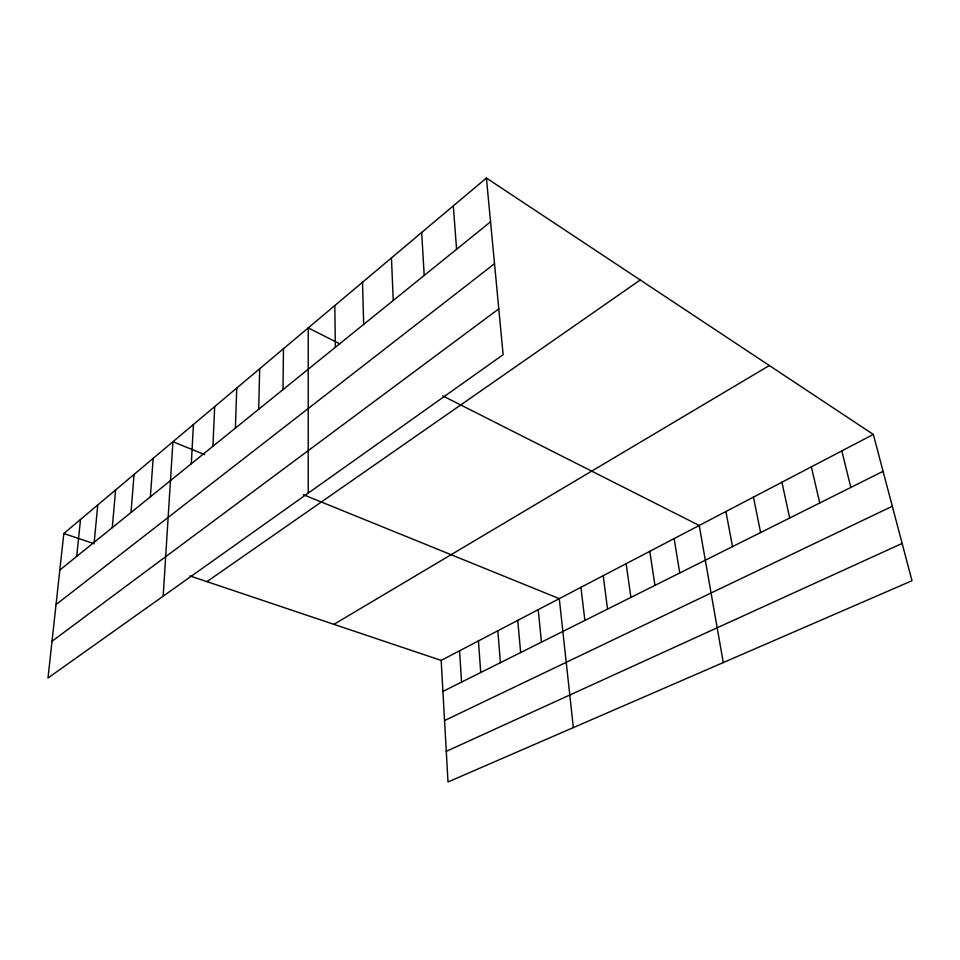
<?xml version="1.0" encoding="UTF-8"?>
<svg xmlns="http://www.w3.org/2000/svg" width="960" height="960" viewBox="0 0 960 960"><rect width="100%" height="100%" fill="white"/><g stroke="black" fill="none" stroke-linecap="round" stroke-linejoin="round"><path stroke-width="1.44" d="M308.22 493.14L308.244 327.9L339.78 343.836M282.984 389.616L283.476 348.732M258.72 409.236L259.668 368.76M235.38 428.1L236.76 388.032M212.928 446.256L214.692 406.596M191.304 463.74L193.428 424.476M163.164 596.184L172.932 441.732L204.66 454.62M150.384 496.824L153.144 458.364M131.004 512.496L134.052 474.432M112.284 527.628L115.596 489.96M94.2 542.256L97.764 504.96M76.716 556.38L80.508 519.48M63.816 533.52L48 678L503.124 354.684L486.408 178.032L63.816 533.52L94.224 543.744M59.808 570.06L490.548 221.808M56.04 604.572L494.508 263.712M52.02 641.256L498.78 308.856M206.928 581.64L640.248 279.984M333.924 624.348L769.344 365.532M441.168 660.408L873.324 434.436L912 580.728L447.996 781.968L441.168 660.408L189.924 575.928M442.908 691.428L883.08 471.324M444.552 720.564L892.308 506.256M446.28 751.344L902.136 543.432M303.3 494.676L559.284 598.644L573.336 727.608M442.74 395.868L699.228 525.468L723.276 662.58M486.408 178.032L873.324 434.436M841.8 450.912L850.848 487.44M811.356 466.836L819.744 503.004M781.92 482.232L789.684 518.028M753.456 497.112L760.62 532.56M725.904 511.524L732.516 546.612M674.136 538.584L679.752 573M649.788 551.316L654.948 585.408M626.16 563.676L630.9 597.432M603.216 575.664L607.548 609.108M580.932 587.316L584.88 620.448M538.224 609.66L541.452 642.156M517.752 620.364L520.656 652.56M497.832 630.78L500.412 662.676M453.3 205.884L456.588 249.252M478.44 640.92L480.732 672.516M459.564 650.796L461.568 682.104M421.68 232.476L424.2 275.448M391.452 257.904L393.252 300.468M362.52 282.24L363.672 324.384M334.812 305.556L335.364 347.268"/></g></svg>
